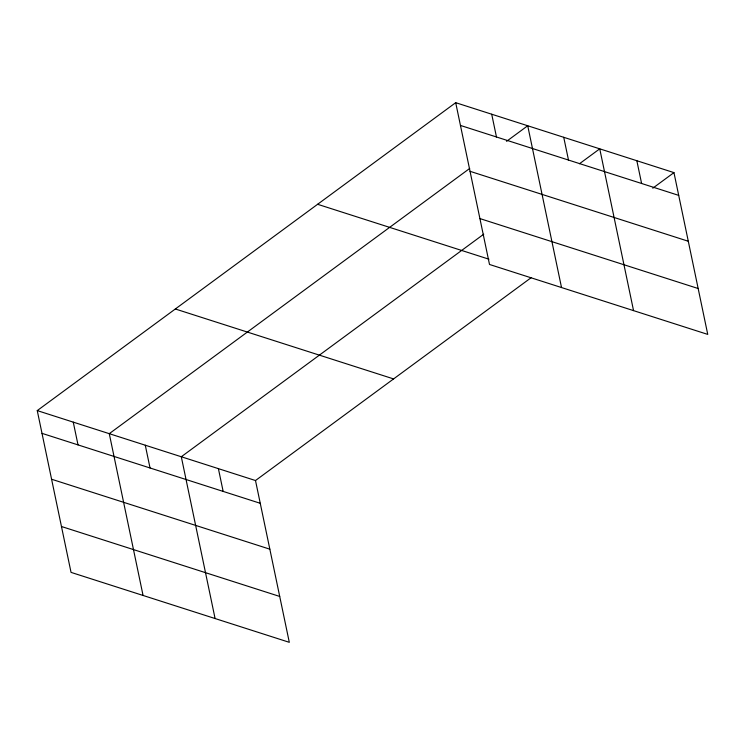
<?xml version="1.0" encoding="UTF-8"?>
<svg xmlns="http://www.w3.org/2000/svg" width="745" height="745" viewBox="0 0 745 745"><rect width="100%" height="100%" fill="white"/><g stroke="black" fill="none" stroke-linecap="round" stroke-linejoin="round"><path stroke-width="1.12" d="M37.25 410.597L255.498 480.534L289.302 642.32L71.045 572.384L37.25 410.597L455.698 102.68L673.955 172.617L707.75 334.403L489.502 264.466L455.698 102.68M469.722 168.435L109.273 433.674L143.068 595.469M506.553 141.336L527.721 125.756L561.525 287.542M483.747 234.191L181.296 456.76L215.091 618.546M579.489 163.742L599.744 148.832L633.548 310.618M255.498 480.534L531.213 277.652M652.778 188.196L673.955 172.617M460.457 125.439L678.704 195.376M470.039 171.313L688.287 241.25M479.92 218.583L698.167 288.52M317.612 204.288L488.934 259.195M175.336 308.989L393.584 378.916M42.009 433.357L260.256 503.294M51.591 479.24L269.839 549.177M61.462 526.51L279.71 596.447M636.845 160.724L641.603 183.484M563.732 137.294L568.491 160.054M491.709 114.218L496.468 136.978M218.397 468.642L223.155 491.411M145.284 445.221L150.034 467.981M73.261 422.136L78.02 444.905"/></g></svg>
